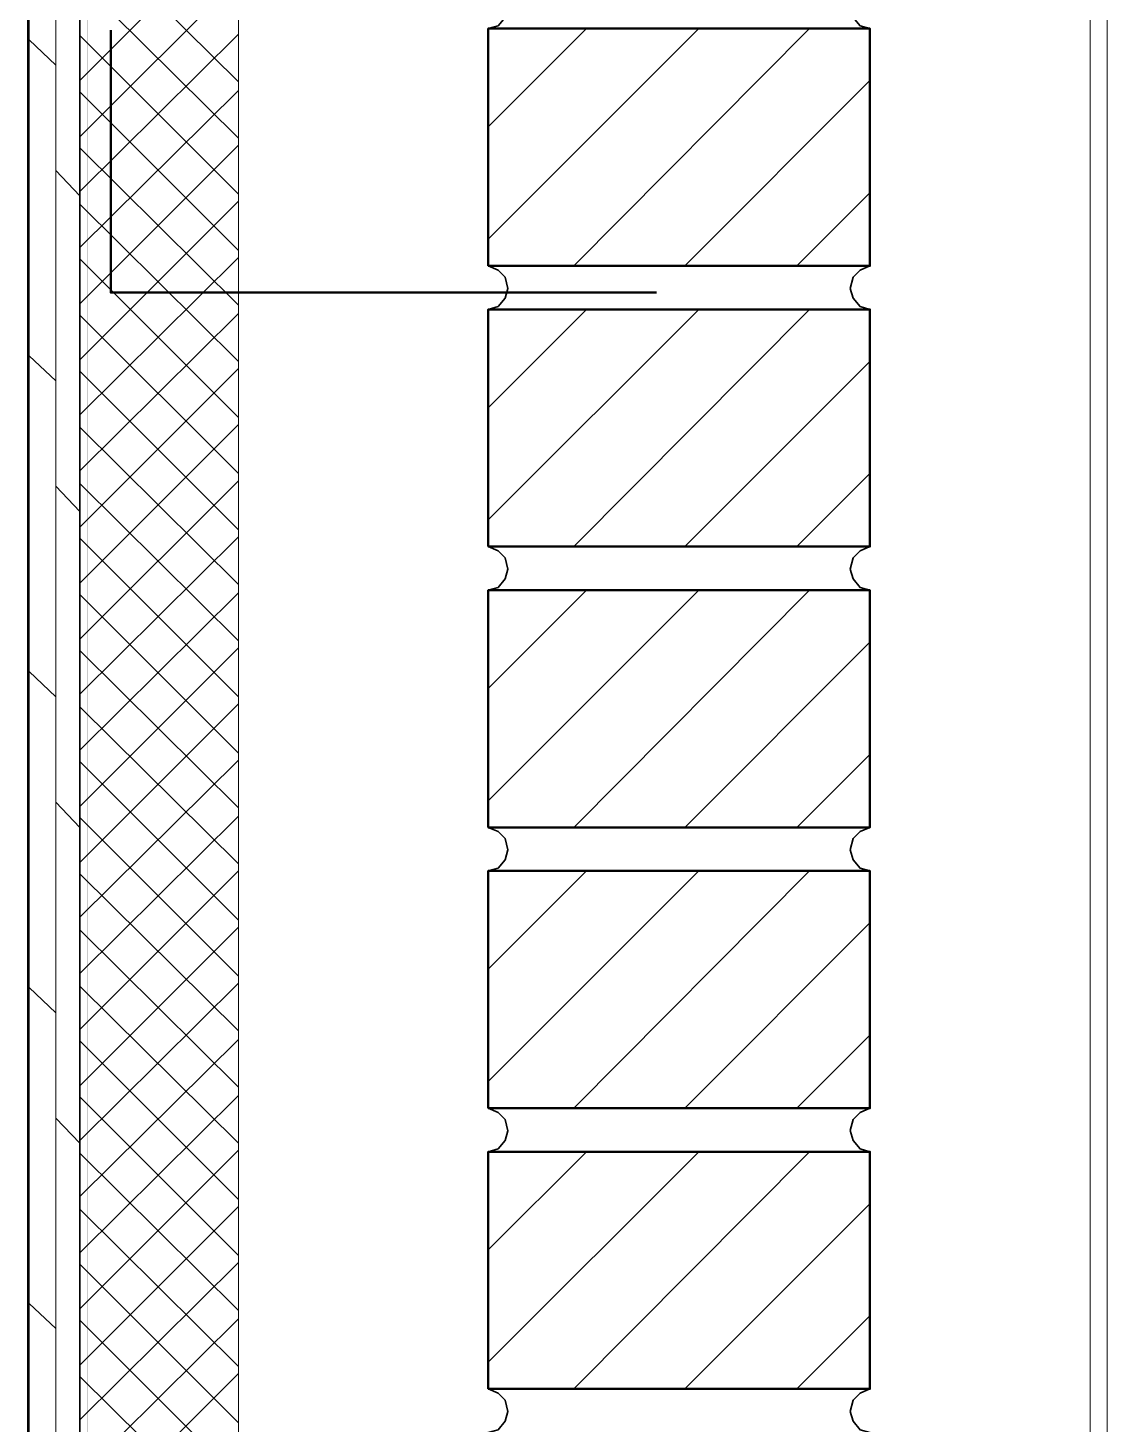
# Model space of a CAD drawing. Header units: inches. Extents: x 5 to 516, y -193 to 129.
# Drawn here: x 49.546 to 50.4, y -187.777 to -186.672 of the extents above; entities that cross this region are included whole.
import ezdxf

# ---------------------------------------------------------------- set-up
doc = ezdxf.new("R2010")
doc.units = ezdxf.units.IN
doc.header["$MEASUREMENT"] = 0
doc.layers.add('PDF7_Geometry', color=7, linetype='Continuous')
doc.layers.add('PDF7_Solid Fills', color=7, linetype='Continuous')

msp = doc.modelspace()

# ---------------------------------------------------------------- hatches: boundary and pattern name
at = {"layer": 'PDF7_Solid Fills', "transparency": 33554559}
h = msp.add_hatch(color=256, dxfattribs=at)
h.paths.add_polyline_path([(49.5935534, -190.8846732), (49.5879978, -189.5746731), (49.5879978, -190.8891177), (49.8679977, -190.8891177), (49.8702199, -190.8846734), (49.9935527, -190.8846734), (49.9935527, -190.8791178), (49.8668867, -190.8791178), (49.8646645, -190.8846734)])
h.paths.add_polyline_path([(49.5935532, -189.5757854), (49.5924421, -172.2280057), (49.5924421, -189.5757854)])

# ---------------------------------------------------------------- linework, layer by layer
at = {"layer": 'PDF7_Geometry', "lineweight": 35}
msp.add_lwpolyline([(49.545775, -172.2280057), (49.545775, -190.8946738), (49.5868862, -190.8946738), (49.5868862, -172.2280057)], close=True, dxfattribs=at)
at = {"layer": 'PDF7_Geometry', "lineweight": 15}
for points in [[(49.5468861, -190.8946733), (49.5468861, -172.2280051)], [(49.5679975, -190.8946733), (49.5679975, -172.2280051)], [(50.4002198, -190.8035619), (50.4002198, -180.0346718), (50.3979976, -180.0291163), (50.392442, -180.026894)], [(50.3868859, -190.788007), (50.3868859, -180.0513389), (50.3935526, -180.0446723), (50.3935526, -180.0380056)], [(49.7124417, -186.7146729), (49.5868862, -186.5902285)], [(49.5868867, -186.7135619), (49.7124423, -186.5880063)], [(49.5868867, -186.7580062), (49.7124423, -186.6324506)], [(49.7124417, -186.7591178), (49.5868862, -186.6346734)], [(49.7124417, -186.8035616), (49.5868862, -186.678006)], [(49.5868867, -186.8013395), (49.7124423, -186.676895)], [(49.9102194, -186.7502282), (49.9879972, -186.6724504)], [(49.9102194, -186.8391174), (50.0768861, -186.6724507)], [(49.9779978, -186.8602282), (50.1646645, -186.6724504)], [(49.5679975, -186.7013396), (49.5468864, -186.6813396)], [(49.7124417, -186.8480065), (49.5868862, -186.7224509)], [(49.5868867, -186.8457844), (49.7124423, -186.7213399)], [(50.0657754, -186.8602282), (50.2124421, -186.7135615)], [(49.7124417, -186.8913398), (49.5868862, -186.7668953)], [(49.5868867, -186.8902281), (49.7124423, -186.7646726)], [(49.5868867, -186.8046727), (49.5679979, -186.7846727)], [(49.5868867, -186.934673), (49.7124423, -186.8091175)], [(50.1546641, -186.8602282), (50.2124418, -186.8024504)], [(49.7124417, -186.9357841), (49.5868862, -186.8113396)], [(49.5468861, -186.8480065), (49.545775, -186.8457843)], [(49.7124417, -186.9802284), (49.5868862, -186.8546729)], [(49.5868867, -186.9780063), (49.7124423, -186.8535619)], [(49.7124417, -187.0246728), (49.5868862, -186.8991172)], [(49.5868867, -187.0224506), (49.7124423, -186.8980062)], [(49.9102194, -186.9724504), (49.9879972, -186.8946726)], [(49.9102194, -187.0613396), (50.0768861, -186.894673)], [(49.9779978, -187.0824505), (50.1646645, -186.8946727)], [(49.5679975, -186.9513396), (49.5468864, -186.9313396)], [(49.7124417, -187.0691177), (49.5868862, -186.9435621)], [(49.5868867, -187.0668955), (49.7124423, -186.94134)], [(50.0657754, -187.0824505), (50.2124421, -186.9357838)], [(49.7124417, -187.1124504), (49.5868862, -186.9880059)], [(49.5868867, -187.1113393), (49.7124423, -186.9857837)], [(49.5868867, -187.1557842), (49.7124423, -187.0302286)], [(50.1546641, -187.0824505), (50.2124418, -187.0246727)], [(49.5868867, -187.0546727), (49.5679979, -187.0346727)], [(49.7124417, -187.1568953), (49.5868862, -187.0324508)], [(49.7124417, -187.2013396), (49.5868862, -187.075784)], [(49.5868867, -187.1991175), (49.7124423, -187.074673)], [(49.5468861, -187.0980065), (49.545775, -187.0957843)], [(49.7124417, -187.2457839), (49.5868862, -187.1202284)], [(49.5868867, -187.2435618), (49.7124423, -187.1191174)], [(49.9102194, -187.1946727), (49.9879972, -187.1168949)], [(49.9102194, -187.2835619), (50.0768861, -187.1168952)], [(49.9779978, -187.3046727), (50.1646645, -187.1168949)], [(49.7124417, -187.2891178), (49.5868862, -187.1646733)], [(49.5868867, -187.2880067), (49.7124423, -187.1624511)], [(50.0657754, -187.3046727), (50.2124421, -187.158006)], [(49.5679975, -187.2013396), (49.5468864, -187.1813396)], [(49.5868867, -187.3324505), (49.7124423, -187.2068949)], [(49.7124417, -187.3335616), (49.5868862, -187.2091171)], [(49.7124417, -187.3780065), (49.5868862, -187.2524509)], [(49.5868867, -187.3757843), (49.7124423, -187.2513399)], [(50.1546641, -187.3046727), (50.2124418, -187.2468949)], [(49.5868867, -187.3046727), (49.5679979, -187.2846727)], [(49.7124417, -187.4224508), (49.5868862, -187.2968952)], [(49.5868867, -187.4202287), (49.7124423, -187.2957842)], [(49.7124417, -187.4657841), (49.5868862, -187.3413396)], [(49.5868867, -187.464673), (49.7124423, -187.3391174)], [(49.9102194, -187.4168949), (49.9879972, -187.3391171)], [(49.9102194, -187.5057841), (50.0768861, -187.3391174)], [(49.9779978, -187.5268949), (50.1646645, -187.3391172)], [(49.5468861, -187.3480065), (49.545775, -187.3457843)], [(49.7124417, -187.510229), (49.5868862, -187.3857845)], [(49.5868867, -187.5091179), (49.7124423, -187.3835623)], [(50.0657754, -187.5268949), (50.2124421, -187.3802283)], [(49.5868867, -187.5524506), (49.7124423, -187.4280061)], [(49.5679975, -187.4513396), (49.5468864, -187.4313396)], [(49.7124417, -187.5546727), (49.5868862, -187.4302283)], [(49.7124417, -187.5991176), (49.5868862, -187.4735621)], [(49.5868867, -187.5968955), (49.7124423, -187.472451)], [(50.1546641, -187.5268949), (50.2124418, -187.4691172)], [(49.7124417, -187.643562), (49.5868862, -187.5180064)], [(49.5868867, -187.6413398), (49.7124423, -187.5168954)], [(49.5868867, -187.5546727), (49.5679979, -187.5346727)], [(49.7124417, -187.6868952), (49.5868862, -187.5624508)], [(49.5868867, -187.6857842), (49.7124423, -187.5602286)], [(49.9102194, -187.6391171), (49.9879972, -187.5613393)], [(49.9102194, -187.7280064), (50.0768861, -187.5613397)], [(49.9779978, -187.7491172), (50.1646645, -187.5613394)], [(49.5468861, -187.5980066), (49.545775, -187.5957843)], [(49.7124417, -187.7313401), (49.5868862, -187.6068957)], [(49.5868867, -187.7302285), (49.7124423, -187.6046729)], [(50.0657754, -187.7491172), (50.2124421, -187.6024505)], [(49.7124417, -187.7757839), (49.5868862, -187.6502283)], [(49.5868867, -187.7735618), (49.7124423, -187.6491173)], [(49.5679975, -187.7013397), (49.5468864, -187.6813397)], [(49.7124417, -187.8202288), (49.5868862, -187.6946732)], [(49.5868867, -187.8180067), (49.7124423, -187.6935622)], [(50.1546641, -187.7491172), (50.2124418, -187.6913394)], [(49.7124417, -187.8635621), (49.5868862, -187.7391176)], [(49.5868867, -187.8624504), (49.7124423, -187.7368949)]]:
    msp.add_lwpolyline(points, dxfattribs=at)
msp.add_lwpolyline([(49.7124417, -190.8946738), (49.7124417, -176.6857833), (49.5868862, -176.6857833), (49.5868862, -190.8946738)], close=True, dxfattribs=at)
at = {"layer": 'PDF7_Geometry', "lineweight": 35}
for points in [[(49.9102194, -186.6724507), (49.9179972, -186.6702285), (49.9235527, -186.6635618), (49.9257749, -186.6557841), (49.9235527, -186.6468952), (49.9179972, -186.6413396), (49.9102194, -186.6380063)], [(50.2124418, -186.638006), (50.204664, -186.6413393), (50.1991084, -186.6468949), (50.1968862, -186.6557838), (50.1991084, -186.6635615), (50.204664, -186.6702282), (50.2124418, -186.6724504)], [(49.9102194, -186.894673), (49.9179972, -186.8924507), (49.9235527, -186.8857841), (49.9257749, -186.8780063), (49.9235527, -186.8691174), (49.9179972, -186.8635619), (49.9102194, -186.8602285)], [(50.2124418, -186.8602282), (50.204664, -186.8635616), (50.1991084, -186.8691171), (50.1968862, -186.878006), (50.1991084, -186.8857838), (50.204664, -186.8924504), (50.2124418, -186.8946727)], [(49.9102194, -187.1168952), (49.9179972, -187.114673), (49.9235527, -187.1080063), (49.9257749, -187.1002285), (49.9235527, -187.0913396), (49.9179972, -187.0857841), (49.9102194, -187.0824508)], [(50.2124418, -187.0824505), (50.204664, -187.0857838), (50.1991084, -187.0913394), (50.1968862, -187.1002282), (50.1991084, -187.108006), (50.204664, -187.1146727), (50.2124418, -187.1168949)], [(49.9102194, -187.3391174), (49.9179972, -187.3368952), (49.9235527, -187.3302286), (49.9257749, -187.3224508), (49.9235527, -187.3135619), (49.9179972, -187.3080063), (49.9102194, -187.304673)], [(50.2124418, -187.3046727), (50.204664, -187.308006), (50.1991084, -187.3135616), (50.1968862, -187.3224505), (50.1991084, -187.3302283), (50.204664, -187.3368949), (50.2124418, -187.3391172)], [(49.9102194, -187.5613397), (49.9179972, -187.5591175), (49.9235527, -187.5524508), (49.9257749, -187.544673), (49.9235527, -187.5357841), (49.9179972, -187.5302286), (49.9102194, -187.5268952)], [(50.2124418, -187.5268949), (50.204664, -187.5302283), (50.1991084, -187.5357838), (50.1968862, -187.5446727), (50.1991084, -187.5524505), (50.204664, -187.5591172), (50.2124418, -187.5613394)], [(49.9102194, -187.7835619), (49.9179972, -187.7813397), (49.9235527, -187.774673), (49.9257749, -187.7668953), (49.9235527, -187.7580064), (49.9179972, -187.7524508), (49.9102194, -187.7491175)], [(50.2124418, -187.7491172), (50.204664, -187.7524505), (50.1991084, -187.7580061), (50.1968862, -187.766895), (50.1991084, -187.7746727), (50.204664, -187.7813394), (50.2124418, -187.7835616)]]:
    msp.add_lwpolyline(points, dxfattribs=at)
at = {"layer": 'PDF7_Geometry', "lineweight": 50}
msp.add_lwpolyline([(50.0435529, -186.8813396), (49.6113307, -186.8813396), (49.6113307, -186.6735618)], dxfattribs=at)
for points in [[(49.9102194, -186.8602285), (49.9102194, -186.6724507), (50.2124416, -186.6724507), (50.2124416, -186.8602285)], [(49.9102194, -187.0824508), (49.9102194, -186.894673), (50.2124416, -186.894673), (50.2124416, -187.0824508)], [(49.9102194, -187.304673), (49.9102194, -187.1168952), (50.2124416, -187.1168952), (50.2124416, -187.304673)], [(49.9102194, -187.5268952), (49.9102194, -187.3391174), (50.2124416, -187.3391174), (50.2124416, -187.5268952)], [(49.9102194, -187.7491175), (49.9102194, -187.5613397), (50.2124416, -187.5613397), (50.2124416, -187.7491175)]]:
    msp.add_lwpolyline(points, close=True, dxfattribs=at)

doc.saveas('drawing.dxf')
